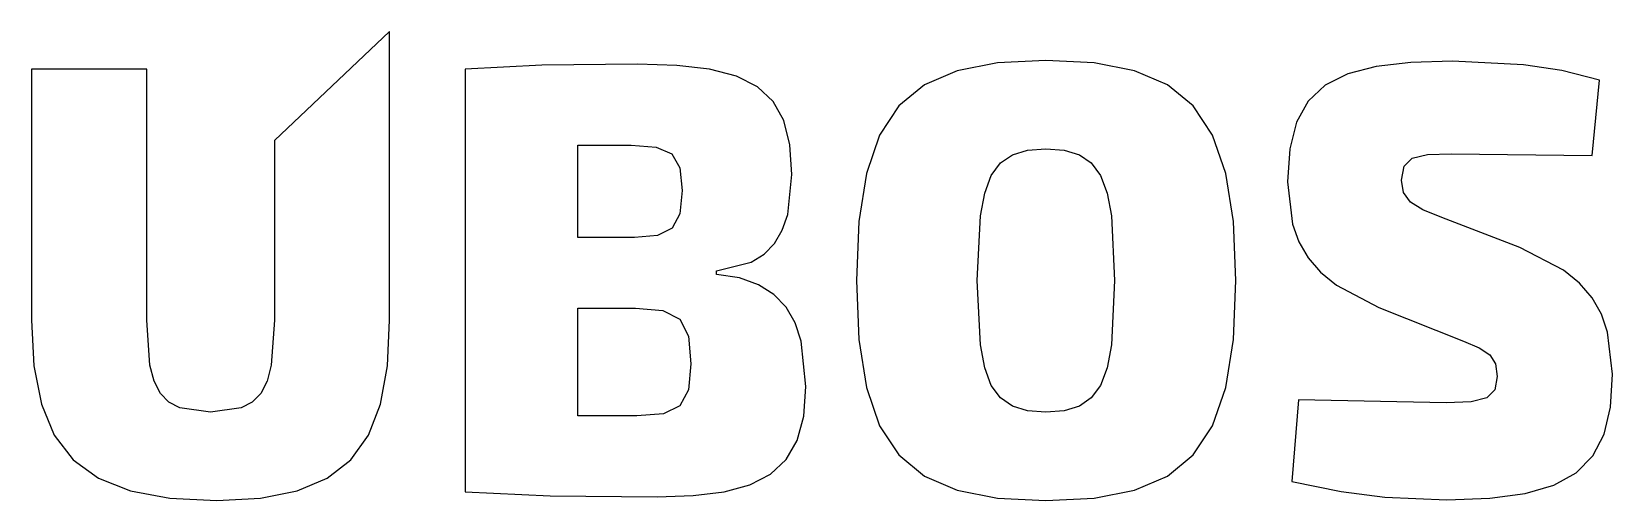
# Model space of a CAD drawing. Extents: x 0.1 to 76.5, y -0.3 to 22.4.
import ezdxf

# ---------------------------------------------------------------- set-up
doc = ezdxf.new("R2010")
doc.units = 0
doc.layers.add('Layer_1', color=7, linetype='CONTINUOUS')

msp = doc.modelspace()

# ---------------------------------------------------------------- linework, layer by layer
at = {"layer": 'Layer_1', "color": 7}
for p, q in [((17.360889, 22.41825), (11.789889, 17.14387)), ((17.360516, 8.45282), (17.360889, 22.41825)), ((24.721823, 20.79884), (21.013952, 20.6025)), ((29.340919, 20.83954), (24.721823, 20.79884)), ((31.244282, 20.78294), (29.340919, 20.83954)), ((32.833022, 20.59785), (31.244282, 20.78294)), ((46.752891, 20.90177), (44.805078, 20.52608)), ((49.086169, 21.01735), (46.752891, 20.90177)), ((51.42072, 20.90177), (49.086169, 21.01735)), ((49.086169, 21.01735), (49.086169, 21.01735)), ((53.371891, 20.52608), (51.42072, 20.90177)), ((65.055498, 20.73398), (63.677258, 20.37514)), ((66.737248, 20.92892), (65.055498, 20.73398)), ((68.738829, 20.98772), (66.737248, 20.92892)), ((72.183703, 20.81741), (68.738831, 20.9878)), ((68.738831, 20.9878), (68.738831, 20.9878)), ((74.031157, 20.53774), (72.183703, 20.81741)), ((5.625716, 20.60248), (0.054649, 20.60248)), ((0.054649, 20.60248), (0.054649, 8.45282)), ((5.625716, 8.45282), (5.625716, 20.60248)), ((21.013952, 20.6025), (21.013952, 0.1555)), ((34.125892, 20.26135), (32.833022, 20.59785)), ((35.141644, 19.75052), (34.125892, 20.26135)), ((44.805078, 20.52608), (43.219811, 19.84689)), ((54.961905, 19.84689), (53.371891, 20.52608)), ((63.677258, 20.37514), (62.586206, 19.82461)), ((75.850831, 20.06916), (74.031157, 20.53774)), ((75.495231, 16.42426), (75.850831, 20.06916)), ((35.89903, 19.04245), (35.141644, 19.75052)), ((43.219811, 19.84689), (41.974169, 18.82078)), ((56.212989, 18.82078), (54.961905, 19.84689)), ((62.586206, 19.82461), (61.766022, 19.05461)), ((36.416803, 18.11421), (35.89903, 19.04245)), ((41.974169, 18.82078), (41.045233, 17.40434)), ((57.147366, 17.40434), (56.212989, 18.82078)), ((61.766022, 19.05461), (61.200384, 18.03735)), ((36.713715, 16.94288), (36.416803, 18.11421)), ((61.200384, 18.03735), (60.87297, 16.74506)), ((11.789889, 17.14387), (11.789449, 8.45282)), ((26.466486, 12.45334), (26.466486, 16.92797)), ((26.466486, 16.92797), (29.044586, 16.92797)), ((29.044586, 16.92797), (30.241494, 16.83537)), ((30.241494, 16.83537), (30.996681, 16.49829)), ((36.808515, 15.50555), (36.713715, 16.94288)), ((41.045233, 17.40434), (40.410085, 15.55417)), ((57.787262, 15.55417), (57.147366, 17.40434)), ((30.996681, 16.49829), (31.390712, 15.82784)), ((46.448805, 15.45373), (46.890064, 16.0626)), ((46.890064, 16.0626), (47.46745, 16.46312)), ((47.46745, 16.46312), (48.194855, 16.68305)), ((48.194855, 16.68305), (49.086169, 16.75015)), ((49.086169, 16.75015), (49.977486, 16.68305)), ((49.086169, 16.75015), (49.086169, 16.75015)), ((49.977486, 16.68305), (50.704894, 16.46312)), ((50.704894, 16.46312), (51.282282, 16.0626)), ((51.282282, 16.0626), (51.723541, 15.45373)), ((60.87297, 16.74506), (60.767459, 15.14995)), ((66.40011, 15.91304), (66.80155, 16.29827)), ((66.80155, 16.29827), (67.54192, 16.47236)), ((67.54192, 16.47236), (68.679561, 16.51316)), ((68.679561, 16.51316), (75.495231, 16.42426)), ((31.390712, 15.82784), (31.504152, 14.73511)), ((36.605712, 13.57429), (36.808515, 15.50555)), ((40.410085, 15.55417), (40.045803, 13.22685)), ((46.129784, 14.60872), (46.448805, 15.45373)), ((51.723541, 15.45373), (52.042563, 14.60872)), ((58.154901, 13.22685), (57.787262, 15.55417)), ((66.279261, 15.23888), (66.40011, 15.91304)), ((31.504152, 14.73514), (31.397194, 13.60352)), ((31.504152, 14.73511), (31.504152, 14.73511)), ((45.91911, 13.49978), (46.129784, 14.60872)), ((52.042563, 14.60872), (52.253238, 13.49978)), ((60.767459, 15.14995), (61.003136, 13.10895)), ((66.380663, 14.62723), (66.279261, 15.23888)), ((66.71265, 14.16837), (66.380663, 14.62723)), ((67.316892, 13.79286), (66.71265, 14.16837)), ((68.235061, 13.43125), (67.316892, 13.79286)), ((31.397194, 13.60352), (31.026315, 12.90529)), ((36.342832, 12.80677), (36.605712, 13.57429)), ((40.045803, 13.22685), (39.929469, 10.37898)), ((45.767239, 10.37902), (45.91911, 13.49978)), ((52.253238, 13.49978), (52.405109, 10.37902)), ((58.272509, 10.37898), (58.154901, 13.22685)), ((61.003136, 13.10895), (61.312839, 12.24334)), ((71.998491, 11.97921), (68.235061, 13.43125)), ((29.192752, 12.45334), (26.466486, 12.45334)), ((30.316504, 12.55154), (29.192752, 12.45334)), ((31.026315, 12.90529), (30.316504, 12.55154)), ((35.963965, 12.16809), (36.342832, 12.80677)), ((61.312839, 12.24334), (61.763879, 11.46801)), ((34.833268, 11.26752), (35.46286, 11.65582)), ((35.46286, 11.65582), (35.963965, 12.16809)), ((61.763879, 11.46801), (62.366327, 10.77324)), ((74.110331, 10.87907), (71.998491, 11.97921)), ((33.163615, 10.85312), (34.833268, 11.26752)), ((33.163619, 10.67538), (33.163619, 10.85318)), ((62.366327, 10.77324), (63.130254, 10.14932)), ((74.885835, 10.24149), (74.110331, 10.87907)), ((34.268387, 10.49949), (33.163619, 10.67538)), ((35.189798, 10.17393), (34.268387, 10.49949)), ((35.938966, 9.70182), (35.189798, 10.17393)), ((39.929469, 10.37898), (40.045803, 7.53111)), ((45.91911, 7.25826), (45.767239, 10.37902)), ((52.405109, 10.37902), (52.253238, 7.25826)), ((58.154901, 7.53111), (58.272509, 10.37898)), ((63.130254, 10.14932), (65.182829, 9.07512)), ((75.491525, 9.53446), (74.885835, 10.24149)), ((36.527002, 9.08629), (35.938966, 9.70182)), ((75.940251, 8.74964), (75.491525, 9.53446)), ((0.054649, 8.45282), (0.169362, 6.24924)), ((5.773883, 6.2831), (5.625716, 8.45282)), ((11.789449, 8.45282), (11.641208, 6.2831)), ((17.253037, 6.24924), (17.360516, 8.45282)), ((26.466486, 3.83005), (26.466486, 9.04551)), ((26.466486, 9.04551), (29.252019, 9.04551)), ((29.252019, 9.04551), (30.56885, 8.92837)), ((30.56885, 8.92837), (31.385619, 8.50841)), ((31.385619, 8.50841), (31.802338, 7.68284)), ((36.96502, 8.33047), (36.527002, 9.08629)), ((65.182829, 9.07512), (69.272229, 7.44528)), ((76.244861, 7.8787), (75.940251, 8.74964)), ((31.802338, 7.68284), (31.919019, 6.34888)), ((37.264132, 7.43747), (36.96502, 8.33047)), ((76.473131, 5.84511), (76.244861, 7.8787)), ((37.490086, 5.25248), (37.264132, 7.43747)), ((40.045803, 7.53111), (40.410085, 5.2038)), ((46.129784, 6.14933), (45.91911, 7.25826)), ((52.253238, 7.25826), (52.042563, 6.14933)), ((57.787262, 5.2038), (58.154901, 7.53111)), ((69.272229, 7.44528), (70.039451, 7.12672)), ((70.039451, 7.12672), (70.542754, 6.78594)), ((0.169362, 6.24924), (0.527856, 4.4037)), ((5.97576, 5.50974), (5.773883, 6.2831)), ((11.641208, 6.2831), (11.439327, 5.50974)), ((16.917405, 4.4037), (17.253037, 6.24924)), ((31.919019, 6.34888), (31.803264, 5.0927)), ((46.448805, 5.30432), (46.129784, 6.14933)), ((52.042563, 6.14933), (51.723541, 5.30432)), ((70.542754, 6.78594), (70.818252, 6.34514)), ((70.818252, 6.34514), (70.902062, 5.72655)), ((6.277649, 4.91904), (5.97576, 5.50974)), ((11.439327, 5.50974), (11.137449, 4.91904)), ((70.902062, 5.72655), (70.792788, 5.08989)), ((76.376071, 4.25683), (76.473131, 5.84511)), ((6.690664, 4.49225), (6.277649, 4.91904)), ((11.137449, 4.91904), (10.724454, 4.49225)), ((31.803264, 5.0927), (31.393027, 4.3227)), ((37.38608, 3.81514), (37.490086, 5.25248)), ((40.410085, 5.2038), (41.045233, 3.35363)), ((46.890064, 4.69544), (46.448805, 5.30432)), ((47.46745, 4.29493), (46.890064, 4.69544)), ((51.282282, 4.69544), (50.704894, 4.29493)), ((51.723541, 5.30432), (51.282282, 4.69544)), ((57.147366, 3.35363), (57.787262, 5.2038)), ((61.300862, 4.60053), (60.974892, 0.6593)), ((68.442492, 4.45237), (61.300862, 4.60053)), ((70.405702, 4.7005), (69.651903, 4.50557)), ((70.792788, 5.08989), (70.405702, 4.7005)), ((0.527856, 4.4037), (1.151661, 2.89639)), ((7.225916, 4.21062), (6.690664, 4.49225)), ((8.707582, 4.00782), (7.225916, 4.21062)), ((10.189224, 4.21062), (8.707582, 4.00782)), ((10.724454, 4.49225), (10.189224, 4.21062)), ((16.333825, 2.89639), (16.917405, 4.4037)), ((29.311286, 3.83005), (26.466486, 3.83005)), ((30.593853, 3.93608), (29.311286, 3.83005)), ((31.393027, 4.3227), (30.593853, 3.93608)), ((48.194855, 4.075), (47.46745, 4.29493)), ((49.086169, 4.0079), (48.194855, 4.075)), ((49.977486, 4.075), (49.086169, 4.0079)), ((50.704894, 4.29493), (49.977486, 4.075)), ((69.651903, 4.50557), (68.442492, 4.45237)), ((76.068914, 2.94567), (76.376071, 4.25683)), ((37.0692, 2.64382), (37.38608, 3.81514)), ((41.045233, 3.35363), (41.974169, 1.93719)), ((56.212989, 1.93719), (57.147366, 3.35363)), ((1.151661, 2.89639), (2.062307, 1.70753)), ((15.482503, 1.70753), (16.333825, 2.89639)), ((36.532154, 1.71558), (37.0692, 2.64382)), ((75.527699, 1.89149), (76.068914, 2.94567)), ((2.062307, 1.70753), (3.281326, 0.81732)), ((14.343646, 0.81732), (15.482503, 1.70753)), ((35.767648, 1.0075), (36.532154, 1.71558)), ((41.974169, 1.93719), (43.219811, 0.91108)), ((54.961905, 0.91108), (56.212989, 1.93719)), ((74.728467, 1.07414), (75.527699, 1.89149)), ((3.281326, 0.81732), (4.830246, 0.20595)), ((12.897458, 0.20595), (14.343646, 0.81732)), ((34.768391, 0.49667), (35.767648, 1.0075)), ((43.219811, 0.91108), (44.805078, 0.23188)), ((53.371891, 0.23188), (54.961905, 0.91108)), ((73.647255, 0.47349), (74.728467, 1.07414)), ((4.830246, 0.20595), (6.730599, -0.14635)), ((11.124146, -0.14635), (12.897458, 0.20595)), ((21.013952, 0.1555), (25.118169, -0.04082)), ((32.036453, -0.02492), (33.52709, 0.16018)), ((33.52709, 0.16018), (34.768391, 0.49667)), ((44.805078, 0.23188), (46.752891, -0.1438)), ((51.42072, -0.1438), (53.371891, 0.23188)), ((60.974892, 0.6593), (63.367322, 0.17035)), ((63.367322, 0.17035), (65.468048, -0.09635)), ((70.543049, -0.1583), (72.260103, 0.06939)), ((72.260103, 0.06939), (73.647255, 0.47349)), ((6.730599, -0.14635), (9.003916, -0.25938)), ((9.003916, -0.25938), (11.124146, -0.14635)), ((25.118169, -0.04082), (30.289186, -0.08152)), ((30.289186, -0.08152), (32.036453, -0.02492)), ((46.752891, -0.1438), (49.086169, -0.25938)), ((49.086169, -0.25938), (51.42072, -0.1438)), ((65.468048, -0.09635), (68.472132, -0.2297)), ((68.472132, -0.2297), (70.543049, -0.1583))]:
    msp.add_line(p, q, dxfattribs=at)

doc.saveas('drawing.dxf')
